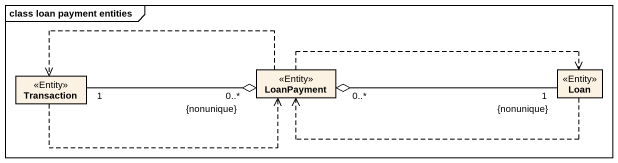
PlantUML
@startuml
mainframe class loan payment entities
hide circle
hide empty members
class Transaction <<Entity>>
class LoanPayment <<Entity>>
class Loan <<Entity>>
Transaction .right.> LoanPayment
LoanPayment "0..*\n{nonunique}" o-left- "1" Transaction
LoanPayment .left.> Transaction
LoanPayment "0..*" o-right- "1\n{nonunique}" Loan
LoanPayment .right.> Loan
Loan .left.> LoanPayment
@enduml
